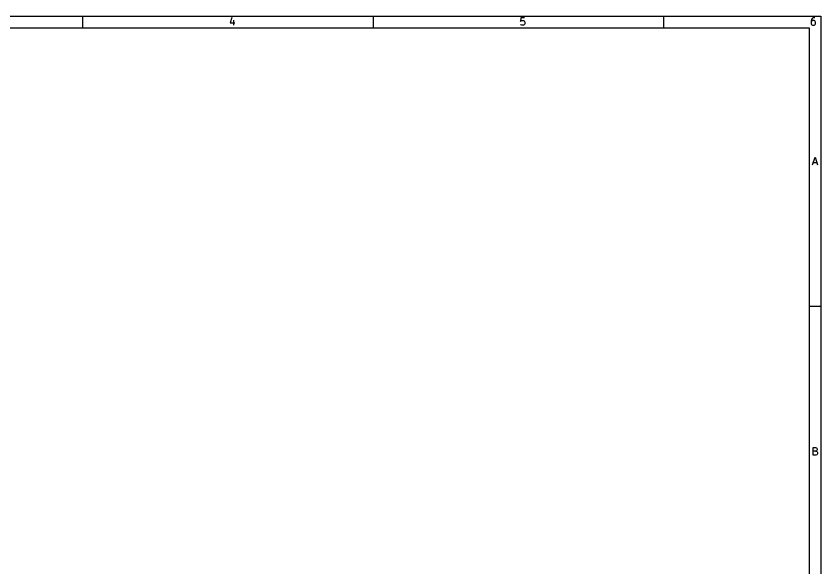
# Model space of a CAD drawing. Extents: x 10 to 287, y -198 to -8.
# Drawn here: x 148.5 to 287, y -103 to -8 of the extents above; entities that cross this region are included whole.
import ezdxf

# ---------------------------------------------------------------- set-up
doc = ezdxf.new("R2010")
doc.units = 0
doc.layers.get('0').update_dxf_attribs({"linetype": 'CONTINUOUS'})

msp = doc.modelspace()

# ---------------------------------------------------------------- linework, layer by layer
at = {"color": 7}
for p, q in [((10.000005, -7.983936), (287.002245, -7.983936)), ((159.99968, -9.982891), (159.99968, -7.983911)), ((185.63082, -8.209971), (185.32094, -9.137071)), ((209.99958, -9.982891), (209.99958, -7.983911)), ((235.38434, -8.270931), (235.32084, -8.890691)), ((236.00156, -8.270931), (235.38434, -8.270931)), ((259.99948, -9.982891), (259.99948, -7.983911)), ((285.69158, -8.270931), (285.56966, -8.331891)), ((285.9405, -8.270931), (285.69158, -8.270931)), ((287.002245, -7.983936), (287.002245, -197.991176)), ((185.32094, -9.137071), (186.12612, -9.137071)), ((185.9407, -8.705271), (185.9407, -9.571411)), ((235.32084, -8.890691), (235.38434, -8.827191)), ((235.38434, -9.507911), (235.32084, -9.446951)), ((235.38434, -8.827191), (235.50626, -8.766231)), ((235.50626, -9.571411), (235.38434, -9.507911)), ((235.50626, -8.766231), (235.81614, -8.766231)), ((235.81614, -9.571411), (235.50626, -9.571411)), ((235.81614, -8.766231), (235.9406, -8.827191)), ((235.9406, -9.507911), (235.81614, -9.571411)), ((235.9406, -8.827191), (236.00156, -8.890691)), ((236.00156, -9.446951), (235.9406, -9.507911)), ((236.00156, -8.890691), (236.06506, -9.012611)), ((236.06506, -9.322491), (236.00156, -9.446951)), ((236.06506, -9.012611), (236.06506, -9.322491)), ((285.38424, -8.580811), (285.32074, -8.827191)), ((285.32074, -8.827191), (285.32074, -9.322491)), ((285.38424, -8.890691), (285.32074, -9.012611)), ((285.32074, -9.322491), (285.38424, -9.446951)), ((285.50616, -8.395391), (285.38424, -8.580811)), ((285.4452, -8.827191), (285.38424, -8.890691)), ((285.38424, -9.446951), (285.4452, -9.507911)), ((285.56966, -8.766231), (285.4452, -8.827191)), ((285.4452, -9.507911), (285.56966, -9.571411)), ((285.56966, -8.331891), (285.50616, -8.395391)), ((285.81604, -8.766231), (285.56966, -8.766231)), ((285.56966, -9.571411), (285.81604, -9.571411)), ((285.9405, -8.827191), (285.81604, -8.766231)), ((285.81604, -9.571411), (285.9405, -9.507911)), ((286.00146, -8.890691), (285.9405, -8.827191)), ((285.9405, -9.507911), (286.00146, -9.446951)), ((286.06496, -9.012611), (286.00146, -8.890691)), ((286.00146, -9.446951), (286.06496, -9.322491)), ((286.06496, -9.322491), (286.06496, -9.012611)), ((12.000001, -9.983932), (285.001741, -9.983932)), ((285.001741, -9.983932), (285.001741, -195.99118)), ((285.56712, -33.571871), (286.00146, -32.271391)), ((285.69158, -33.198491), (286.31134, -33.198491)), ((286.00146, -32.271391), (286.43326, -33.571871)), ((286.99968, -57.983811), (285.0007, -57.983811)), ((285.6611, -83.571771), (285.6611, -82.271291)), ((285.6611, -82.271291), (286.0929, -82.271291)), ((286.0929, -82.891051), (285.6611, -82.891051)), ((286.0929, -82.271291), (286.21736, -82.332251)), ((286.21736, -82.827551), (286.0929, -82.891051)), ((286.0929, -82.891051), (286.27832, -82.952011)), ((286.21736, -82.332251), (286.27832, -82.395751)), ((286.27832, -82.766591), (286.21736, -82.827551)), ((286.27832, -82.395751), (286.34182, -82.517671)), ((286.34182, -82.642131), (286.27832, -82.766591)), ((286.27832, -82.952011), (286.34182, -83.012971)), ((286.34182, -82.517671), (286.34182, -82.642131)), ((286.34182, -83.012971), (286.40278, -83.137431)), ((286.1564, -83.571771), (285.6611, -83.571771)), ((286.27832, -83.508271), (286.1564, -83.571771)), ((286.34182, -83.447311), (286.27832, -83.508271)), ((286.40278, -83.322851), (286.34182, -83.447311)), ((286.40278, -83.137431), (286.40278, -83.322851))]:
    msp.add_line(p, q, dxfattribs=at)

doc.saveas('drawing.dxf')
